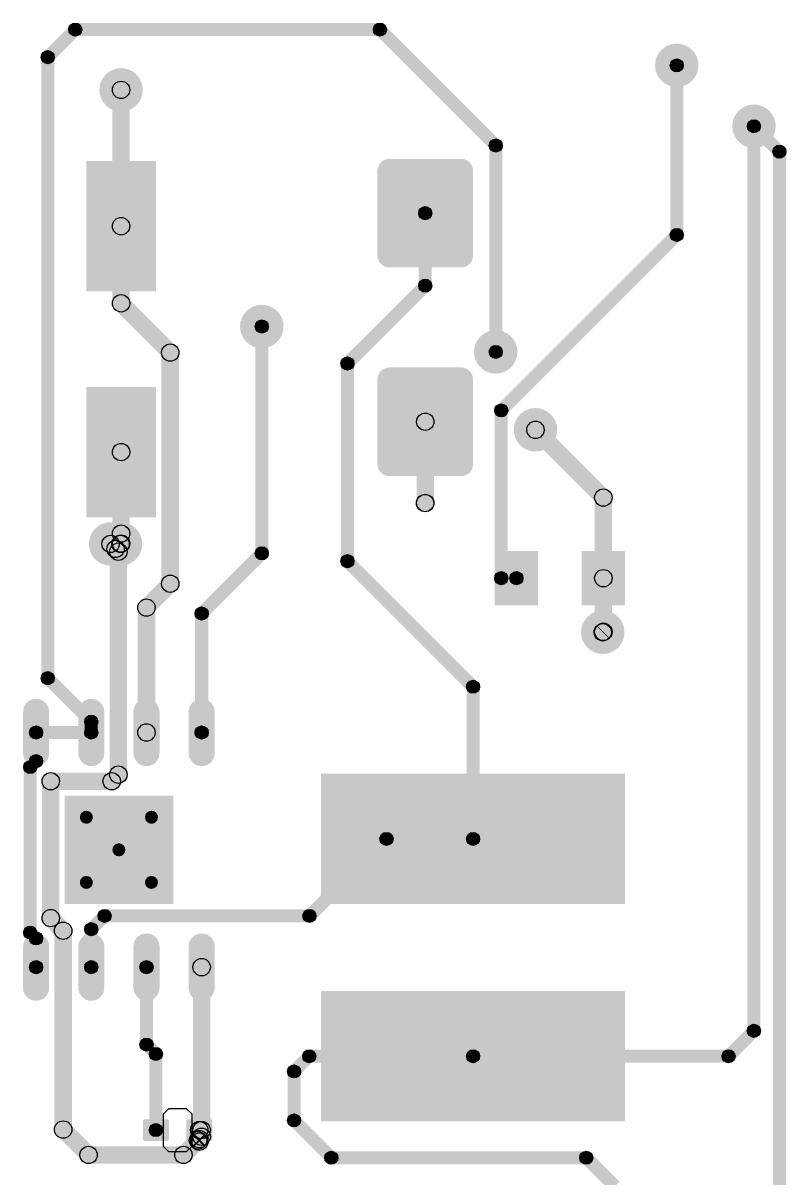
# Model space of a CAD drawing. Header units: millimetres. Extents: x 0 to 3.58, y 0 to 2.95.
# Drawn here: x 0.238 to 0.929, y 1.35 to 2.397 of the extents above; entities that cross this region are included whole.
import ezdxf

# ---------------------------------------------------------------- set-up
doc = ezdxf.new("R2010")
doc.units = ezdxf.units.MM
doc.header["$MEASUREMENT"] = 0
for name, color, linetype in [('PadHoleLayer', 156, 'Continuous'), ('TopLayer', 1, 'Continuous'), ('ViaHoleLayer', 16, 'Continuous')]:
    doc.layers.add(name, color=color, linetype=linetype)

# ---------------------------------------------------------------- blocks, each defined once
blk = doc.blocks.new('IND__SDR0805_7')
at = {"layer": 'TopLayer'}
for points in [[(-0.0394, 0.1378), (-0.0394, -0.1378), (-0.1575, -0.1378), (-0.1575, 0.1378)], [(0.1575, 0.1378), (0.1575, -0.1378), (0.0394, -0.1378), (0.0394, 0.1378)]]:
    blk.add_hatch(color=1, dxfattribs=at).paths.add_polyline_path(points)
blk = doc.blocks.new('8_SOIC_PAD_10')
at = {"layer": 'PadHoleLayer'}
h = blk.add_hatch(color=156, dxfattribs=at)
edge = h.paths.add_edge_path()
edge.add_arc((-0.0295, 0.0295), 0.00591, 0, 360)
h = blk.add_hatch(color=156, dxfattribs=at)
edge = h.paths.add_edge_path()
edge.add_arc((0.0295, 0.0295), 0.00591, 0, 360)
h = blk.add_hatch(color=156, dxfattribs=at)
edge = h.paths.add_edge_path()
edge.add_arc((0, 0), 0.00591, 0, 360)
h = blk.add_hatch(color=156, dxfattribs=at)
edge = h.paths.add_edge_path()
edge.add_arc((-0.0295, -0.0295), 0.00591, 0, 360)
h = blk.add_hatch(color=156, dxfattribs=at)
edge = h.paths.add_edge_path()
edge.add_arc((0.0295, -0.0295), 0.00591, 0, 360)
at = {"layer": 'TopLayer'}
h = blk.add_hatch(color=1, dxfattribs=at)
edge = h.paths.add_edge_path()
edge.add_arc((-0.125, 0.075), 0.0118, 90, 270)
edge.add_line((-0.125, 0.0632), (-0.0876, 0.0632))
edge.add_arc((-0.0876, 0.075), 0.0118, 270, 450)
edge.add_line((-0.0876, 0.0868), (-0.125, 0.0868))
h = blk.add_hatch(color=1, dxfattribs=at)
edge = h.paths.add_edge_path()
edge.add_arc((0.0876, 0.075), 0.0118, 90, 270)
edge.add_line((0.0876, 0.0632), (0.125, 0.0632))
edge.add_arc((0.125, 0.075), 0.0118, 270, 450)
edge.add_line((0.125, 0.0868), (0.0876, 0.0868))
blk.add_hatch(color=1, dxfattribs=at).paths.add_polyline_path([(-0.0492, -0.0492), (-0.0492, 0.0492), (0.0492, 0.0492), (0.0492, -0.0492)])
h = blk.add_hatch(color=1, dxfattribs=at)
edge = h.paths.add_edge_path()
edge.add_arc((-0.0295, 0.0295), 0.0138, 0, 360)
h = blk.add_hatch(color=1, dxfattribs=at)
edge = h.paths.add_edge_path()
edge.add_arc((0.0295, 0.0295), 0.0138, 0, 360)
h = blk.add_hatch(color=1, dxfattribs=at)
edge = h.paths.add_edge_path()
edge.add_arc((-0.125, 0.025), 0.0118, 90, 270)
edge.add_line((-0.125, 0.0132), (-0.0876, 0.0132))
edge.add_arc((-0.0876, 0.025), 0.0118, 270, 450)
edge.add_line((-0.0876, 0.0368), (-0.125, 0.0368))
h = blk.add_hatch(color=1, dxfattribs=at)
edge = h.paths.add_edge_path()
edge.add_arc((0.0876, 0.025), 0.0118, 90, 270)
edge.add_line((0.0876, 0.0132), (0.125, 0.0132))
edge.add_arc((0.125, 0.025), 0.0118, 270, 450)
edge.add_line((0.125, 0.0368), (0.0876, 0.0368))
h = blk.add_hatch(color=1, dxfattribs=at)
edge = h.paths.add_edge_path()
edge.add_arc((0, 0), 0.0138, 0, 360)
h = blk.add_hatch(color=1, dxfattribs=at)
edge = h.paths.add_edge_path()
edge.add_arc((-0.125, -0.025), 0.0118, 90, 270)
edge.add_line((-0.125, -0.0368), (-0.0876, -0.0368))
edge.add_arc((-0.0876, -0.025), 0.0118, 270, 450)
edge.add_line((-0.0876, -0.0132), (-0.125, -0.0132))
h = blk.add_hatch(color=1, dxfattribs=at)
edge = h.paths.add_edge_path()
edge.add_arc((-0.0295, -0.0295), 0.0138, 0, 360)
h = blk.add_hatch(color=1, dxfattribs=at)
edge = h.paths.add_edge_path()
edge.add_arc((0.0295, -0.0295), 0.0138, 0, 360)
h = blk.add_hatch(color=1, dxfattribs=at)
edge = h.paths.add_edge_path()
edge.add_arc((0.0876, -0.025), 0.0118, 90, 270)
edge.add_line((0.0876, -0.0368), (0.125, -0.0368))
edge.add_arc((0.125, -0.025), 0.0118, 270, 450)
edge.add_line((0.125, -0.0132), (0.0876, -0.0132))
h = blk.add_hatch(color=1, dxfattribs=at)
edge = h.paths.add_edge_path()
edge.add_arc((-0.125, -0.075), 0.0118, 90, 270)
edge.add_line((-0.125, -0.0868), (-0.0876, -0.0868))
edge.add_arc((-0.0876, -0.075), 0.0118, 270, 450)
edge.add_line((-0.0876, -0.0632), (-0.125, -0.0632))
h = blk.add_hatch(color=1, dxfattribs=at)
edge = h.paths.add_edge_path()
edge.add_arc((0.0876, -0.075), 0.0118, 90, 270)
edge.add_line((0.0876, -0.0868), (0.125, -0.0868))
edge.add_arc((0.125, -0.075), 0.0118, 270, 450)
edge.add_line((0.125, -0.0632), (0.0876, -0.0632))
blk = doc.blocks.new('DO_214AA_22')
at = {"layer": 'TopLayer'}
h = blk.add_hatch(color=1, dxfattribs=at)
edge = h.paths.add_edge_path()
edge.add_arc((-0.1329, 0.0325), 0.0108, 90, 180)
edge.add_line((-0.1437, 0.0325), (-0.1437, -0.0325))
edge.add_arc((-0.1329, -0.0325), 0.0108, 180, 270)
edge.add_line((-0.1329, -0.0433), (-0.0561, -0.0433))
edge.add_arc((-0.0561, -0.0325), 0.0108, 270, 360)
edge.add_line((-0.0453, -0.0325), (-0.0453, 0.0325))
edge.add_arc((-0.0561, 0.0325), 0.0108, 0, 90)
edge.add_line((-0.0561, 0.0433), (-0.1329, 0.0433))
h = blk.add_hatch(color=1, dxfattribs=at)
edge = h.paths.add_edge_path()
edge.add_arc((0.0561, 0.0325), 0.0108, 90, 180)
edge.add_line((0.0453, 0.0325), (0.0453, -0.0325))
edge.add_arc((0.0561, -0.0325), 0.0108, 180, 270)
edge.add_line((0.0561, -0.0433), (0.1329, -0.0433))
edge.add_arc((0.1329, -0.0325), 0.0108, 270, 360)
edge.add_line((0.1437, -0.0325), (0.1437, 0.0325))
edge.add_arc((0.1329, 0.0325), 0.0108, 0, 90)
edge.add_line((0.1329, 0.0433), (0.0561, 0.0433))
blk = doc.blocks.new('LED__0805G_23')
at = {"layer": 'TopLayer'}
for points in [[(-0.0591, -0.0246), (-0.0591, 0.0246), (-0.0197, 0.0246), (-0.0197, -0.0246)], [(0.0197, -0.0246), (0.0197, 0.0246), (0.0591, 0.0246), (0.0591, -0.0246)]]:
    blk.add_hatch(color=1, dxfattribs=at).paths.add_polyline_path(points)
blk = doc.blocks.new('CAPC1005X55N_71')
at = {"layer": 'TopLayer'}
h = blk.add_hatch(color=1, dxfattribs=at)
edge = h.paths.add_edge_path()
edge.add_arc((-0.0295, -0.0079), 0.00197, 180, 270)
edge.add_line((-0.0295, -0.0098), (-0.0098, -0.0098))
edge.add_arc((-0.0098, -0.0079), 0.00197, 270, 360)
edge.add_line((-0.0079, -0.0079), (-0.0079, 0.0079))
edge.add_arc((-0.0098, 0.0079), 0.00197, 0, 90)
edge.add_line((-0.0098, 0.0098), (-0.0295, 0.0098))
edge.add_arc((-0.0295, 0.0079), 0.00197, 90, 180)
edge.add_line((-0.0315, 0.0079), (-0.0315, -0.0079))
h = blk.add_hatch(color=1, dxfattribs=at)
edge = h.paths.add_edge_path()
edge.add_arc((0.0098, -0.0079), 0.00197, 180, 270)
edge.add_line((0.0098, -0.0098), (0.0295, -0.0098))
edge.add_arc((0.0295, -0.0079), 0.00197, 270, 360)
edge.add_line((0.0315, -0.0079), (0.0315, 0.0079))
edge.add_arc((0.0295, 0.0079), 0.00197, 0, 90)
edge.add_line((0.0295, 0.0098), (0.0098, 0.0098))
edge.add_arc((0.0098, 0.0079), 0.00197, 90, 180)
edge.add_line((0.0079, 0.0079), (0.0079, -0.0079))
for p, q in [((-0.0128, 0.0148), (-0.0079, 0.0197)), ((-0.0128, -0.0148), (-0.0128, 0.0148)), ((-0.0079, 0.0197), (0.0079, 0.0197)), ((0.0079, 0.0197), (0.0128, 0.0148)), ((0.0128, 0.0148), (0.0128, -0.0148)), ((-0.0079, -0.0197), (-0.0128, -0.0148)), ((0.0079, -0.0197), (-0.0079, -0.0197)), ((0.0128, -0.0148), (0.0079, -0.0197))]:
    blk.add_line(p, q, dxfattribs=at)
blk = doc.blocks.new('CAP__SMD_D6_3A6_6H7_7_75')
at = {"layer": 'TopLayer'}
for points in [[(-0.0433, 0.0315), (-0.0433, -0.0315), (-0.1614, -0.0315), (-0.1614, 0.0315)], [(0.1614, 0.0315), (0.1614, -0.0315), (0.0433, -0.0315), (0.0433, 0.0315)]]:
    blk.add_hatch(color=1, dxfattribs=at).paths.add_polyline_path(points)

msp = doc.modelspace()

# ---------------------------------------------------------------- hatches: boundary and pattern name
at = {"layer": 'TopLayer'}
h = msp.add_hatch(color=1, dxfattribs=at)
edge = h.paths.add_edge_path()
edge.add_arc((0.2853, 2.3907), 0.00591, 0, 360)
h = msp.add_hatch(color=1, dxfattribs=at)
edge = h.paths.add_edge_path()
edge.add_arc((0.2853, 2.3907), 0.00591, 0, 360)
for points in [[(0.2853, 2.3848), (0.2853, 2.3966), (0.5613, 2.3966), (0.5613, 2.3848)], [(0.2645, 2.3615), (0.2561, 2.3698), (0.2811, 2.3948), (0.2895, 2.3865)], [(0.5571, 2.3865), (0.5655, 2.3948), (0.6705, 2.2898), (0.6621, 2.2815)], [(0.2662, 1.8031), (0.2544, 1.8031), (0.2544, 2.3657), (0.2662, 2.3657)], [(0.8362, 2.2047), (0.8244, 2.2047), (0.8244, 2.3583), (0.8362, 2.3583)], [(0.3346, 2.2126), (0.3189, 2.2126), (0.3189, 2.3361), (0.3346, 2.3361)], [(0.9062, 1.4836), (0.8944, 1.4836), (0.8944, 2.3031), (0.9062, 2.3031)], [(0.8961, 2.299), (0.9045, 2.3073), (0.9275, 2.2843), (0.9191, 2.276)], [(0.6722, 2.0987), (0.6604, 2.0987), (0.6604, 2.2857), (0.6722, 2.2857)], [(0.9292, 1.0467), (0.9174, 1.0467), (0.9174, 2.2801), (0.9292, 2.2801)], [(0.6083, 2.1587), (0.5965, 2.1587), (0.5965, 2.2244), (0.6083, 2.2244)], [(0.3346, 2.1427), (0.3189, 2.1427), (0.3189, 2.2126), (0.3346, 2.2126)], [(0.6755, 2.0415), (0.6671, 2.0498), (0.8261, 2.2088), (0.8345, 2.2005)], [(0.5361, 2.084), (0.5277, 2.0924), (0.5982, 2.1628), (0.6065, 2.1545)], [(0.3212, 2.1371), (0.3323, 2.1482), (0.3769, 2.1037), (0.3658, 2.0925)], [(0.4602, 1.9162), (0.4484, 1.9162), (0.4484, 2.1217), (0.4602, 2.1217)], [(0.3792, 1.8887), (0.3634, 1.8887), (0.3634, 2.0981), (0.3792, 2.0981)], [(0.5378, 1.9091), (0.526, 1.9091), (0.526, 2.0882), (0.5378, 2.0882)], [(0.6772, 1.8937), (0.6654, 1.8937), (0.6654, 2.0457), (0.6772, 2.0457)], [(0.6102, 1.9618), (0.5945, 1.9618), (0.5945, 2.0354), (0.6102, 2.0354)], [(0.6968, 2.0226), (0.7079, 2.0337), (0.7693, 1.9722), (0.7582, 1.9611)], [(0.3346, 1.9341), (0.3189, 1.9341), (0.3189, 2.0079), (0.3346, 2.0079)], [(0.6078, 1.9562), (0.5967, 1.9673), (0.5968, 1.9674), (0.6079, 1.9562)], [(0.7717, 1.8937), (0.7559, 1.8937), (0.7559, 1.9667), (0.7717, 1.9667)], [(0.3229, 1.9191), (0.3118, 1.9302), (0.3212, 1.9397), (0.3323, 1.9285)], [(0.3118, 1.9191), (0.3229, 1.9302), (0.3274, 1.9257), (0.3163, 1.9146)], [(0.3163, 1.9146), (0.3274, 1.9257), (0.3299, 1.9232), (0.3188, 1.9121)], [(0.3346, 1.9251), (0.3189, 1.9251), (0.3189, 1.9341), (0.3346, 1.9341)], [(0.3319, 1.9191), (0.3208, 1.9302), (0.3212, 1.9307), (0.3323, 1.9195)], [(0.3322, 1.7157), (0.3164, 1.7157), (0.3164, 1.9177), (0.3322, 1.9177)], [(0.404, 1.8575), (0.3956, 1.8658), (0.4501, 1.9204), (0.4585, 1.912)], [(0.5277, 1.9049), (0.5361, 1.9133), (0.6498, 1.7995), (0.6415, 1.7911)], [(0.3554, 1.8616), (0.3442, 1.8727), (0.3658, 1.8942), (0.3769, 1.8831)], [(0.6713, 1.8878), (0.6713, 1.8996), (0.685, 1.8996), (0.685, 1.8878)], [(0.7717, 1.8451), (0.7559, 1.8451), (0.7559, 1.8937), (0.7717, 1.8937)], [(0.3577, 1.7539), (0.3419, 1.7539), (0.3419, 1.8671), (0.3577, 1.8671)], [(0.4057, 1.7539), (0.3939, 1.7539), (0.3939, 1.8617), (0.4057, 1.8617)], [(0.7689, 1.8391), (0.7578, 1.8502), (0.7582, 1.8507), (0.7693, 1.8396)], [(0.2561, 1.799), (0.2645, 1.8073), (0.304, 1.7678), (0.2956, 1.7595)], [(0.6516, 1.6575), (0.6398, 1.6575), (0.6398, 1.7953), (0.6516, 1.7953)], [(0.2498, 1.748), (0.2498, 1.7598), (0.2998, 1.7598), (0.2998, 1.748)], [(0.3057, 1.7539), (0.2939, 1.7539), (0.2939, 1.7637), (0.3057, 1.7637)], [(0.2557, 1.728), (0.2439, 1.728), (0.2439, 1.7539), (0.2557, 1.7539)], [(0.2487, 1.7185), (0.2403, 1.7268), (0.2456, 1.7321), (0.254, 1.7238)], [(0.2504, 1.5726), (0.2386, 1.5726), (0.2386, 1.7226), (0.2504, 1.7226)], [(0.263, 1.7018), (0.263, 1.7175), (0.3183, 1.7175), (0.3183, 1.7018)], [(0.3239, 1.7041), (0.3128, 1.7152), (0.3188, 1.7212), (0.3299, 1.7101)], [(0.2709, 1.5857), (0.2551, 1.5857), (0.2551, 1.7097), (0.2709, 1.7097)], [(0.5017, 1.5835), (0.4933, 1.5918), (0.5631, 1.6617), (0.5715, 1.6533)], [(0.5673, 1.6516), (0.5673, 1.6634), (0.6457, 1.6634), (0.6457, 1.6516)], [(0.2574, 1.5801), (0.2686, 1.5912), (0.2799, 1.5799), (0.2688, 1.5688)], [(0.304, 1.5715), (0.2956, 1.5798), (0.3076, 1.5918), (0.316, 1.5835)], [(0.3118, 1.5818), (0.3118, 1.5936), (0.4975, 1.5936), (0.4975, 1.5818)], [(0.2403, 1.5685), (0.2487, 1.5768), (0.254, 1.5715), (0.2456, 1.5631)], [(0.2822, 1.3942), (0.2664, 1.3942), (0.2664, 1.5743), (0.2822, 1.5743)], [(0.3057, 1.5413), (0.2939, 1.5413), (0.2939, 1.5757), (0.3057, 1.5757)], [(0.2557, 1.5413), (0.2439, 1.5413), (0.2439, 1.5673), (0.2557, 1.5673)], [(0.3557, 1.4711), (0.3439, 1.4711), (0.3439, 1.5413), (0.3557, 1.5413)], [(0.4077, 1.3937), (0.3919, 1.3937), (0.3919, 1.5413), (0.4077, 1.5413)], [(0.8815, 1.4565), (0.8731, 1.4648), (0.8961, 1.4878), (0.9045, 1.4795)], [(0.3456, 1.467), (0.354, 1.4753), (0.3624, 1.4668), (0.3541, 1.4585)], [(0.4876, 1.4426), (0.4793, 1.4509), (0.4931, 1.4648), (0.5015, 1.4565)], [(0.4973, 1.4547), (0.4973, 1.4665), (0.6457, 1.4665), (0.6457, 1.4547)], [(0.6457, 1.4547), (0.6457, 1.4665), (0.8773, 1.4665), (0.8773, 1.4547)], [(0.3642, 1.3937), (0.3524, 1.3937), (0.3524, 1.4627), (0.3642, 1.4627)], [(0.4894, 1.4025), (0.4776, 1.4025), (0.4776, 1.4468), (0.4894, 1.4468)], [(0.4793, 1.3984), (0.4876, 1.4067), (0.5215, 1.3728), (0.5131, 1.3645)], [(0.2688, 1.3886), (0.2799, 1.3998), (0.3029, 1.3768), (0.2918, 1.3656)], [(0.4055, 1.3855), (0.3898, 1.3855), (0.3898, 1.3937), (0.4055, 1.3937)], [(0.4077, 1.3877), (0.3919, 1.3877), (0.3919, 1.3937), (0.4077, 1.3937)], [(0.4032, 1.3799), (0.3921, 1.3911), (0.3942, 1.3932), (0.4054, 1.3821)], [(0.3976, 1.3858), (0.3976, 1.4016), (0.3998, 1.4016), (0.3998, 1.3858)], [(0.3889, 1.3656), (0.3778, 1.3768), (0.3909, 1.3899), (0.4021, 1.3788)], [(0.4055, 1.3832), (0.3898, 1.3832), (0.3898, 1.3855), (0.4055, 1.3855)], [(0.4021, 1.3788), (0.3909, 1.3899), (0.3921, 1.3911), (0.4032, 1.3799)], [(0.3909, 1.3788), (0.4021, 1.3899), (0.4032, 1.3888), (0.3921, 1.3777)], [(0.2973, 1.3633), (0.2973, 1.3791), (0.3833, 1.3791), (0.3833, 1.3633)], [(0.5173, 1.3628), (0.5173, 1.3746), (0.7483, 1.3746), (0.7483, 1.3628)], [(0.7441, 1.3645), (0.7525, 1.3728), (0.7784, 1.347), (0.77, 1.3386)]]:
    msp.add_hatch(color=1, dxfattribs=at).paths.add_polyline_path(points)
h = msp.add_hatch(color=1, dxfattribs=at)
edge = h.paths.add_edge_path()
edge.add_arc((0.5613, 2.3907), 0.00591, 0, 360)
h = msp.add_hatch(color=1, dxfattribs=at)
edge = h.paths.add_edge_path()
edge.add_arc((0.5613, 2.3907), 0.00591, 0, 360)
h = msp.add_hatch(color=1, dxfattribs=at)
edge = h.paths.add_edge_path()
edge.add_arc((0.8303, 2.3583), 0.0197, 0, 360)
h = msp.add_hatch(color=1, dxfattribs=at)
edge = h.paths.add_edge_path()
edge.add_arc((0.2603, 2.3657), 0.00591, 0, 360)
h = msp.add_hatch(color=1, dxfattribs=at)
edge = h.paths.add_edge_path()
edge.add_arc((0.2603, 2.3657), 0.00591, 0, 360)
h = msp.add_hatch(color=1, dxfattribs=at)
edge = h.paths.add_edge_path()
edge.add_arc((0.3268, 2.3361), 0.0197, 0, 360)
h = msp.add_hatch(color=1, dxfattribs=at)
edge = h.paths.add_edge_path()
edge.add_arc((0.8303, 2.3583), 0.00591, 0, 360)
h = msp.add_hatch(color=1, dxfattribs=at)
edge = h.paths.add_edge_path()
edge.add_arc((0.3268, 2.3361), 0.00787, 0, 360)
h = msp.add_hatch(color=1, dxfattribs=at)
edge = h.paths.add_edge_path()
edge.add_arc((0.9003, 2.3031), 0.0197, 0, 360)
h = msp.add_hatch(color=1, dxfattribs=at)
edge = h.paths.add_edge_path()
edge.add_arc((0.9003, 2.3031), 0.00591, 0, 360)
h = msp.add_hatch(color=1, dxfattribs=at)
edge = h.paths.add_edge_path()
edge.add_arc((0.9003, 2.3031), 0.00591, 0, 360)
h = msp.add_hatch(color=1, dxfattribs=at)
edge = h.paths.add_edge_path()
edge.add_arc((0.6663, 2.2857), 0.00591, 0, 360)
h = msp.add_hatch(color=1, dxfattribs=at)
edge = h.paths.add_edge_path()
edge.add_arc((0.6663, 2.2857), 0.00591, 0, 360)
h = msp.add_hatch(color=1, dxfattribs=at)
edge = h.paths.add_edge_path()
edge.add_arc((0.9233, 2.2801), 0.00591, 0, 360)
h = msp.add_hatch(color=1, dxfattribs=at)
edge = h.paths.add_edge_path()
edge.add_arc((0.9233, 2.2801), 0.00591, 0, 360)
h = msp.add_hatch(color=1, dxfattribs=at)
edge = h.paths.add_edge_path()
edge.add_arc((0.6024, 2.2244), 0.00591, 0, 360)
h = msp.add_hatch(color=1, dxfattribs=at)
edge = h.paths.add_edge_path()
edge.add_arc((0.3268, 2.2126), 0.00787, 0, 360)
h = msp.add_hatch(color=1, dxfattribs=at)
edge = h.paths.add_edge_path()
edge.add_arc((0.3268, 2.2126), 0.00787, 0, 360)
h = msp.add_hatch(color=1, dxfattribs=at)
edge = h.paths.add_edge_path()
edge.add_arc((0.8303, 2.2047), 0.00591, 0, 360)
h = msp.add_hatch(color=1, dxfattribs=at)
edge = h.paths.add_edge_path()
edge.add_arc((0.8303, 2.2047), 0.00591, 0, 360)
h = msp.add_hatch(color=1, dxfattribs=at)
edge = h.paths.add_edge_path()
edge.add_arc((0.6024, 2.1587), 0.00591, 0, 360)
h = msp.add_hatch(color=1, dxfattribs=at)
edge = h.paths.add_edge_path()
edge.add_arc((0.6024, 2.1587), 0.00591, 0, 360)
h = msp.add_hatch(color=1, dxfattribs=at)
edge = h.paths.add_edge_path()
edge.add_arc((0.3268, 2.1427), 0.00787, 0, 360)
h = msp.add_hatch(color=1, dxfattribs=at)
edge = h.paths.add_edge_path()
edge.add_arc((0.3268, 2.1427), 0.00787, 0, 360)
h = msp.add_hatch(color=1, dxfattribs=at)
edge = h.paths.add_edge_path()
edge.add_arc((0.4543, 2.1217), 0.0197, 0, 360)
h = msp.add_hatch(color=1, dxfattribs=at)
edge = h.paths.add_edge_path()
edge.add_arc((0.4543, 2.1217), 0.00591, 0, 360)
h = msp.add_hatch(color=1, dxfattribs=at)
edge = h.paths.add_edge_path()
edge.add_arc((0.6663, 2.0987), 0.0197, 0, 360)
h = msp.add_hatch(color=1, dxfattribs=at)
edge = h.paths.add_edge_path()
edge.add_arc((0.3713, 2.0981), 0.00787, 0, 360)
h = msp.add_hatch(color=1, dxfattribs=at)
edge = h.paths.add_edge_path()
edge.add_arc((0.3713, 2.0981), 0.00787, 0, 360)
h = msp.add_hatch(color=1, dxfattribs=at)
edge = h.paths.add_edge_path()
edge.add_arc((0.6663, 2.0987), 0.00591, 0, 360)
h = msp.add_hatch(color=1, dxfattribs=at)
edge = h.paths.add_edge_path()
edge.add_arc((0.5319, 2.0882), 0.00591, 0, 360)
h = msp.add_hatch(color=1, dxfattribs=at)
edge = h.paths.add_edge_path()
edge.add_arc((0.5319, 2.0882), 0.00591, 0, 360)
h = msp.add_hatch(color=1, dxfattribs=at)
edge = h.paths.add_edge_path()
edge.add_arc((0.6713, 2.0457), 0.00591, 0, 360)
h = msp.add_hatch(color=1, dxfattribs=at)
edge = h.paths.add_edge_path()
edge.add_arc((0.6713, 2.0457), 0.00591, 0, 360)
h = msp.add_hatch(color=1, dxfattribs=at)
edge = h.paths.add_edge_path()
edge.add_arc((0.6024, 2.0354), 0.00787, 0, 360)
h = msp.add_hatch(color=1, dxfattribs=at)
edge = h.paths.add_edge_path()
edge.add_arc((0.7023, 2.0281), 0.0197, 0, 360)
h = msp.add_hatch(color=1, dxfattribs=at)
edge = h.paths.add_edge_path()
edge.add_arc((0.7023, 2.0281), 0.00787, 0, 360)
h = msp.add_hatch(color=1, dxfattribs=at)
edge = h.paths.add_edge_path()
edge.add_arc((0.3268, 2.0079), 0.00787, 0, 360)
h = msp.add_hatch(color=1, dxfattribs=at)
edge = h.paths.add_edge_path()
edge.add_arc((0.6023, 1.9617), 0.00787, 0, 360)
h = msp.add_hatch(color=1, dxfattribs=at)
edge = h.paths.add_edge_path()
edge.add_arc((0.6024, 1.9618), 0.00787, 0, 360)
h = msp.add_hatch(color=1, dxfattribs=at)
edge = h.paths.add_edge_path()
edge.add_arc((0.6024, 1.9618), 0.00787, 0, 360)
h = msp.add_hatch(color=1, dxfattribs=at)
edge = h.paths.add_edge_path()
edge.add_arc((0.7638, 1.9667), 0.00787, 0, 360)
h = msp.add_hatch(color=1, dxfattribs=at)
edge = h.paths.add_edge_path()
edge.add_arc((0.7638, 1.9667), 0.00787, 0, 360)
h = msp.add_hatch(color=1, dxfattribs=at)
edge = h.paths.add_edge_path()
edge.add_arc((0.3173, 1.9247), 0.0197, 0, 360)
h = msp.add_hatch(color=1, dxfattribs=at)
edge = h.paths.add_edge_path()
edge.add_arc((0.3263, 1.9247), 0.0197, 0, 360)
h = msp.add_hatch(color=1, dxfattribs=at)
edge = h.paths.add_edge_path()
edge.add_arc((0.3268, 1.9341), 0.00787, 0, 360)
h = msp.add_hatch(color=1, dxfattribs=at)
edge = h.paths.add_edge_path()
edge.add_arc((0.3268, 1.9341), 0.00787, 0, 360)
h = msp.add_hatch(color=1, dxfattribs=at)
edge = h.paths.add_edge_path()
edge.add_arc((0.3268, 1.9341), 0.00787, 0, 360)
h = msp.add_hatch(color=1, dxfattribs=at)
edge = h.paths.add_edge_path()
edge.add_arc((0.3173, 1.9247), 0.00787, 0, 360)
h = msp.add_hatch(color=1, dxfattribs=at)
edge = h.paths.add_edge_path()
edge.add_arc((0.3173, 1.9247), 0.00787, 0, 360)
h = msp.add_hatch(color=1, dxfattribs=at)
edge = h.paths.add_edge_path()
edge.add_arc((0.3218, 1.9202), 0.00787, 0, 360)
h = msp.add_hatch(color=1, dxfattribs=at)
edge = h.paths.add_edge_path()
edge.add_arc((0.3218, 1.9202), 0.00787, 0, 360)
h = msp.add_hatch(color=1, dxfattribs=at)
edge = h.paths.add_edge_path()
edge.add_arc((0.3243, 1.9177), 0.00787, 0, 360)
h = msp.add_hatch(color=1, dxfattribs=at)
edge = h.paths.add_edge_path()
edge.add_arc((0.3243, 1.9177), 0.00787, 0, 360)
h = msp.add_hatch(color=1, dxfattribs=at)
edge = h.paths.add_edge_path()
edge.add_arc((0.3263, 1.9247), 0.00787, 0, 360)
h = msp.add_hatch(color=1, dxfattribs=at)
edge = h.paths.add_edge_path()
edge.add_arc((0.3268, 1.9251), 0.00787, 0, 360)
h = msp.add_hatch(color=1, dxfattribs=at)
edge = h.paths.add_edge_path()
edge.add_arc((0.3268, 1.9251), 0.00787, 0, 360)
h = msp.add_hatch(color=1, dxfattribs=at)
edge = h.paths.add_edge_path()
edge.add_arc((0.4543, 1.9162), 0.00591, 0, 360)
h = msp.add_hatch(color=1, dxfattribs=at)
edge = h.paths.add_edge_path()
edge.add_arc((0.4543, 1.9162), 0.00591, 0, 360)
h = msp.add_hatch(color=1, dxfattribs=at)
edge = h.paths.add_edge_path()
edge.add_arc((0.5319, 1.9091), 0.00591, 0, 360)
h = msp.add_hatch(color=1, dxfattribs=at)
edge = h.paths.add_edge_path()
edge.add_arc((0.5319, 1.9091), 0.00591, 0, 360)
h = msp.add_hatch(color=1, dxfattribs=at)
edge = h.paths.add_edge_path()
edge.add_arc((0.3713, 1.8887), 0.00787, 0, 360)
h = msp.add_hatch(color=1, dxfattribs=at)
edge = h.paths.add_edge_path()
edge.add_arc((0.3713, 1.8887), 0.00787, 0, 360)
h = msp.add_hatch(color=1, dxfattribs=at)
edge = h.paths.add_edge_path()
edge.add_arc((0.6713, 1.8937), 0.00591, 0, 360)
h = msp.add_hatch(color=1, dxfattribs=at)
edge = h.paths.add_edge_path()
edge.add_arc((0.6713, 1.8937), 0.00591, 0, 360)
h = msp.add_hatch(color=1, dxfattribs=at)
edge = h.paths.add_edge_path()
edge.add_arc((0.685, 1.8937), 0.00591, 0, 360)
h = msp.add_hatch(color=1, dxfattribs=at)
edge = h.paths.add_edge_path()
edge.add_arc((0.7638, 1.8937), 0.00787, 0, 360)
h = msp.add_hatch(color=1, dxfattribs=at)
edge = h.paths.add_edge_path()
edge.add_arc((0.7638, 1.8937), 0.00787, 0, 360)
h = msp.add_hatch(color=1, dxfattribs=at)
edge = h.paths.add_edge_path()
edge.add_arc((0.3498, 1.8671), 0.00787, 0, 360)
h = msp.add_hatch(color=1, dxfattribs=at)
edge = h.paths.add_edge_path()
edge.add_arc((0.3498, 1.8671), 0.00787, 0, 360)
h = msp.add_hatch(color=1, dxfattribs=at)
edge = h.paths.add_edge_path()
edge.add_arc((0.3998, 1.8617), 0.00591, 0, 360)
h = msp.add_hatch(color=1, dxfattribs=at)
edge = h.paths.add_edge_path()
edge.add_arc((0.3998, 1.8617), 0.00591, 0, 360)
h = msp.add_hatch(color=1, dxfattribs=at)
edge = h.paths.add_edge_path()
edge.add_arc((0.7633, 1.8447), 0.0197, 0, 360)
h = msp.add_hatch(color=1, dxfattribs=at)
edge = h.paths.add_edge_path()
edge.add_arc((0.7633, 1.8447), 0.00787, 0, 360)
h = msp.add_hatch(color=1, dxfattribs=at)
edge = h.paths.add_edge_path()
edge.add_arc((0.7638, 1.8451), 0.00787, 0, 360)
h = msp.add_hatch(color=1, dxfattribs=at)
edge = h.paths.add_edge_path()
edge.add_arc((0.7638, 1.8451), 0.00787, 0, 360)
h = msp.add_hatch(color=1, dxfattribs=at)
edge = h.paths.add_edge_path()
edge.add_arc((0.2603, 1.8031), 0.00591, 0, 360)
h = msp.add_hatch(color=1, dxfattribs=at)
edge = h.paths.add_edge_path()
edge.add_arc((0.2603, 1.8031), 0.00591, 0, 360)
h = msp.add_hatch(color=1, dxfattribs=at)
edge = h.paths.add_edge_path()
edge.add_arc((0.6457, 1.7953), 0.00591, 0, 360)
h = msp.add_hatch(color=1, dxfattribs=at)
edge = h.paths.add_edge_path()
edge.add_arc((0.6457, 1.7953), 0.00591, 0, 360)
h = msp.add_hatch(color=1, dxfattribs=at)
edge = h.paths.add_edge_path()
edge.add_arc((0.2998, 1.7637), 0.00591, 0, 360)
h = msp.add_hatch(color=1, dxfattribs=at)
edge = h.paths.add_edge_path()
edge.add_arc((0.2998, 1.7637), 0.00591, 0, 360)
h = msp.add_hatch(color=1, dxfattribs=at)
edge = h.paths.add_edge_path()
edge.add_arc((0.2498, 1.7539), 0.00591, 0, 360)
h = msp.add_hatch(color=1, dxfattribs=at)
edge = h.paths.add_edge_path()
edge.add_arc((0.2498, 1.7539), 0.00591, 0, 360)
h = msp.add_hatch(color=1, dxfattribs=at)
edge = h.paths.add_edge_path()
edge.add_arc((0.2998, 1.7539), 0.00591, 0, 360)
h = msp.add_hatch(color=1, dxfattribs=at)
edge = h.paths.add_edge_path()
edge.add_arc((0.2998, 1.7539), 0.00591, 0, 360)
h = msp.add_hatch(color=1, dxfattribs=at)
edge = h.paths.add_edge_path()
edge.add_arc((0.3498, 1.7539), 0.00787, 0, 360)
h = msp.add_hatch(color=1, dxfattribs=at)
edge = h.paths.add_edge_path()
edge.add_arc((0.3998, 1.7539), 0.00591, 0, 360)
h = msp.add_hatch(color=1, dxfattribs=at)
edge = h.paths.add_edge_path()
edge.add_arc((0.2445, 1.7226), 0.00591, 0, 360)
h = msp.add_hatch(color=1, dxfattribs=at)
edge = h.paths.add_edge_path()
edge.add_arc((0.2445, 1.7226), 0.00591, 0, 360)
h = msp.add_hatch(color=1, dxfattribs=at)
edge = h.paths.add_edge_path()
edge.add_arc((0.2498, 1.728), 0.00591, 0, 360)
h = msp.add_hatch(color=1, dxfattribs=at)
edge = h.paths.add_edge_path()
edge.add_arc((0.2498, 1.728), 0.00591, 0, 360)
h = msp.add_hatch(color=1, dxfattribs=at)
edge = h.paths.add_edge_path()
edge.add_arc((0.263, 1.7097), 0.00787, 0, 360)
h = msp.add_hatch(color=1, dxfattribs=at)
edge = h.paths.add_edge_path()
edge.add_arc((0.263, 1.7097), 0.00787, 0, 360)
h = msp.add_hatch(color=1, dxfattribs=at)
edge = h.paths.add_edge_path()
edge.add_arc((0.3183, 1.7097), 0.00787, 0, 360)
h = msp.add_hatch(color=1, dxfattribs=at)
edge = h.paths.add_edge_path()
edge.add_arc((0.3183, 1.7097), 0.00787, 0, 360)
h = msp.add_hatch(color=1, dxfattribs=at)
edge = h.paths.add_edge_path()
edge.add_arc((0.3243, 1.7157), 0.00787, 0, 360)
h = msp.add_hatch(color=1, dxfattribs=at)
edge = h.paths.add_edge_path()
edge.add_arc((0.3243, 1.7157), 0.00787, 0, 360)
h = msp.add_hatch(color=1, dxfattribs=at)
edge = h.paths.add_edge_path()
edge.add_arc((0.5673, 1.6575), 0.00591, 0, 360)
h = msp.add_hatch(color=1, dxfattribs=at)
edge = h.paths.add_edge_path()
edge.add_arc((0.5673, 1.6575), 0.00591, 0, 360)
h = msp.add_hatch(color=1, dxfattribs=at)
edge = h.paths.add_edge_path()
edge.add_arc((0.6457, 1.6575), 0.00591, 0, 360)
h = msp.add_hatch(color=1, dxfattribs=at)
edge = h.paths.add_edge_path()
edge.add_arc((0.6457, 1.6575), 0.00591, 0, 360)
h = msp.add_hatch(color=1, dxfattribs=at)
edge = h.paths.add_edge_path()
edge.add_arc((0.263, 1.5857), 0.00787, 0, 360)
h = msp.add_hatch(color=1, dxfattribs=at)
edge = h.paths.add_edge_path()
edge.add_arc((0.263, 1.5857), 0.00787, 0, 360)
h = msp.add_hatch(color=1, dxfattribs=at)
edge = h.paths.add_edge_path()
edge.add_arc((0.3118, 1.5877), 0.00591, 0, 360)
h = msp.add_hatch(color=1, dxfattribs=at)
edge = h.paths.add_edge_path()
edge.add_arc((0.3118, 1.5877), 0.00591, 0, 360)
h = msp.add_hatch(color=1, dxfattribs=at)
edge = h.paths.add_edge_path()
edge.add_arc((0.4975, 1.5877), 0.00591, 0, 360)
h = msp.add_hatch(color=1, dxfattribs=at)
edge = h.paths.add_edge_path()
edge.add_arc((0.4975, 1.5877), 0.00591, 0, 360)
h = msp.add_hatch(color=1, dxfattribs=at)
edge = h.paths.add_edge_path()
edge.add_arc((0.2743, 1.5743), 0.00787, 0, 360)
h = msp.add_hatch(color=1, dxfattribs=at)
edge = h.paths.add_edge_path()
edge.add_arc((0.2743, 1.5743), 0.00787, 0, 360)
h = msp.add_hatch(color=1, dxfattribs=at)
edge = h.paths.add_edge_path()
edge.add_arc((0.2998, 1.5757), 0.00591, 0, 360)
h = msp.add_hatch(color=1, dxfattribs=at)
edge = h.paths.add_edge_path()
edge.add_arc((0.2998, 1.5757), 0.00591, 0, 360)
h = msp.add_hatch(color=1, dxfattribs=at)
edge = h.paths.add_edge_path()
edge.add_arc((0.2445, 1.5726), 0.00591, 0, 360)
h = msp.add_hatch(color=1, dxfattribs=at)
edge = h.paths.add_edge_path()
edge.add_arc((0.2445, 1.5726), 0.00591, 0, 360)
h = msp.add_hatch(color=1, dxfattribs=at)
edge = h.paths.add_edge_path()
edge.add_arc((0.2498, 1.5673), 0.00591, 0, 360)
h = msp.add_hatch(color=1, dxfattribs=at)
edge = h.paths.add_edge_path()
edge.add_arc((0.2498, 1.5673), 0.00591, 0, 360)
h = msp.add_hatch(color=1, dxfattribs=at)
edge = h.paths.add_edge_path()
edge.add_arc((0.3998, 1.5413), 0.00787, 0, 360)
h = msp.add_hatch(color=1, dxfattribs=at)
edge = h.paths.add_edge_path()
edge.add_arc((0.2498, 1.5413), 0.00591, 0, 360)
h = msp.add_hatch(color=1, dxfattribs=at)
edge = h.paths.add_edge_path()
edge.add_arc((0.2998, 1.5413), 0.00591, 0, 360)
h = msp.add_hatch(color=1, dxfattribs=at)
edge = h.paths.add_edge_path()
edge.add_arc((0.3498, 1.5413), 0.00591, 0, 360)
h = msp.add_hatch(color=1, dxfattribs=at)
edge = h.paths.add_edge_path()
edge.add_arc((0.9003, 1.4836), 0.00591, 0, 360)
h = msp.add_hatch(color=1, dxfattribs=at)
edge = h.paths.add_edge_path()
edge.add_arc((0.9003, 1.4836), 0.00591, 0, 360)
h = msp.add_hatch(color=1, dxfattribs=at)
edge = h.paths.add_edge_path()
edge.add_arc((0.3498, 1.4711), 0.00591, 0, 360)
h = msp.add_hatch(color=1, dxfattribs=at)
edge = h.paths.add_edge_path()
edge.add_arc((0.3498, 1.4711), 0.00591, 0, 360)
h = msp.add_hatch(color=1, dxfattribs=at)
edge = h.paths.add_edge_path()
edge.add_arc((0.3583, 1.4627), 0.00591, 0, 360)
h = msp.add_hatch(color=1, dxfattribs=at)
edge = h.paths.add_edge_path()
edge.add_arc((0.3583, 1.4627), 0.00591, 0, 360)
h = msp.add_hatch(color=1, dxfattribs=at)
edge = h.paths.add_edge_path()
edge.add_arc((0.4973, 1.4606), 0.00591, 0, 360)
h = msp.add_hatch(color=1, dxfattribs=at)
edge = h.paths.add_edge_path()
edge.add_arc((0.4973, 1.4606), 0.00591, 0, 360)
h = msp.add_hatch(color=1, dxfattribs=at)
edge = h.paths.add_edge_path()
edge.add_arc((0.6457, 1.4606), 0.00591, 0, 360)
h = msp.add_hatch(color=1, dxfattribs=at)
edge = h.paths.add_edge_path()
edge.add_arc((0.6457, 1.4606), 0.00591, 0, 360)
h = msp.add_hatch(color=1, dxfattribs=at)
edge = h.paths.add_edge_path()
edge.add_arc((0.8773, 1.4606), 0.00591, 0, 360)
h = msp.add_hatch(color=1, dxfattribs=at)
edge = h.paths.add_edge_path()
edge.add_arc((0.8773, 1.4606), 0.00591, 0, 360)
h = msp.add_hatch(color=1, dxfattribs=at)
edge = h.paths.add_edge_path()
edge.add_arc((0.4835, 1.4468), 0.00591, 0, 360)
h = msp.add_hatch(color=1, dxfattribs=at)
edge = h.paths.add_edge_path()
edge.add_arc((0.4835, 1.4468), 0.00591, 0, 360)
h = msp.add_hatch(color=1, dxfattribs=at)
edge = h.paths.add_edge_path()
edge.add_arc((0.2743, 1.3942), 0.00787, 0, 360)
h = msp.add_hatch(color=1, dxfattribs=at)
edge = h.paths.add_edge_path()
edge.add_arc((0.2743, 1.3942), 0.00787, 0, 360)
h = msp.add_hatch(color=1, dxfattribs=at)
edge = h.paths.add_edge_path()
edge.add_arc((0.4835, 1.4025), 0.00591, 0, 360)
h = msp.add_hatch(color=1, dxfattribs=at)
edge = h.paths.add_edge_path()
edge.add_arc((0.4835, 1.4025), 0.00591, 0, 360)
h = msp.add_hatch(color=1, dxfattribs=at)
edge = h.paths.add_edge_path()
edge.add_arc((0.3583, 1.3937), 0.00591, 0, 360)
h = msp.add_hatch(color=1, dxfattribs=at)
edge = h.paths.add_edge_path()
edge.add_arc((0.3965, 1.3844), 0.00787, 0, 360)
h = msp.add_hatch(color=1, dxfattribs=at)
edge = h.paths.add_edge_path()
edge.add_arc((0.3965, 1.3844), 0.00787, 0, 360)
h = msp.add_hatch(color=1, dxfattribs=at)
edge = h.paths.add_edge_path()
edge.add_arc((0.3965, 1.3844), 0.00787, 0, 360)
h = msp.add_hatch(color=1, dxfattribs=at)
edge = h.paths.add_edge_path()
edge.add_arc((0.3976, 1.3937), 0.00787, 0, 360)
h = msp.add_hatch(color=1, dxfattribs=at)
edge = h.paths.add_edge_path()
edge.add_arc((0.3976, 1.3937), 0.00787, 0, 360)
h = msp.add_hatch(color=1, dxfattribs=at)
edge = h.paths.add_edge_path()
edge.add_arc((0.3976, 1.3855), 0.00787, 0, 360)
h = msp.add_hatch(color=1, dxfattribs=at)
edge = h.paths.add_edge_path()
edge.add_arc((0.3976, 1.3855), 0.00787, 0, 360)
h = msp.add_hatch(color=1, dxfattribs=at)
edge = h.paths.add_edge_path()
edge.add_arc((0.3976, 1.3855), 0.00787, 0, 360)
h = msp.add_hatch(color=1, dxfattribs=at)
edge = h.paths.add_edge_path()
edge.add_arc((0.3976, 1.3855), 0.00787, 0, 360)
h = msp.add_hatch(color=1, dxfattribs=at)
edge = h.paths.add_edge_path()
edge.add_arc((0.3998, 1.3937), 0.00787, 0, 360)
h = msp.add_hatch(color=1, dxfattribs=at)
edge = h.paths.add_edge_path()
edge.add_arc((0.3998, 1.3937), 0.00787, 0, 360)
h = msp.add_hatch(color=1, dxfattribs=at)
edge = h.paths.add_edge_path()
edge.add_arc((0.3998, 1.3937), 0.00787, 0, 360)
h = msp.add_hatch(color=1, dxfattribs=at)
edge = h.paths.add_edge_path()
edge.add_arc((0.3998, 1.3877), 0.00787, 0, 360)
h = msp.add_hatch(color=1, dxfattribs=at)
edge = h.paths.add_edge_path()
edge.add_arc((0.3998, 1.3877), 0.00787, 0, 360)
h = msp.add_hatch(color=1, dxfattribs=at)
edge = h.paths.add_edge_path()
edge.add_arc((0.3976, 1.3832), 0.00787, 0, 360)
h = msp.add_hatch(color=1, dxfattribs=at)
edge = h.paths.add_edge_path()
edge.add_arc((0.3976, 1.3832), 0.00787, 0, 360)
h = msp.add_hatch(color=1, dxfattribs=at)
edge = h.paths.add_edge_path()
edge.add_arc((0.2973, 1.3712), 0.00787, 0, 360)
h = msp.add_hatch(color=1, dxfattribs=at)
edge = h.paths.add_edge_path()
edge.add_arc((0.2973, 1.3712), 0.00787, 0, 360)
h = msp.add_hatch(color=1, dxfattribs=at)
edge = h.paths.add_edge_path()
edge.add_arc((0.3833, 1.3712), 0.00787, 0, 360)
h = msp.add_hatch(color=1, dxfattribs=at)
edge = h.paths.add_edge_path()
edge.add_arc((0.3833, 1.3712), 0.00787, 0, 360)
h = msp.add_hatch(color=1, dxfattribs=at)
edge = h.paths.add_edge_path()
edge.add_arc((0.5173, 1.3687), 0.00591, 0, 360)
h = msp.add_hatch(color=1, dxfattribs=at)
edge = h.paths.add_edge_path()
edge.add_arc((0.5173, 1.3687), 0.00591, 0, 360)
h = msp.add_hatch(color=1, dxfattribs=at)
edge = h.paths.add_edge_path()
edge.add_arc((0.7483, 1.3687), 0.00591, 0, 360)
h = msp.add_hatch(color=1, dxfattribs=at)
edge = h.paths.add_edge_path()
edge.add_arc((0.7483, 1.3687), 0.00591, 0, 360)
at = {"layer": 'ViaHoleLayer'}
h = msp.add_hatch(color=16, dxfattribs=at)
edge = h.paths.add_edge_path()
edge.add_arc((0.8303, 2.3583), 0.0118, 0, 360)
h = msp.add_hatch(color=16, dxfattribs=at)
edge = h.paths.add_edge_path()
edge.add_arc((0.3268, 2.3361), 0.0118, 0, 360)
h = msp.add_hatch(color=16, dxfattribs=at)
edge = h.paths.add_edge_path()
edge.add_arc((0.9003, 2.3031), 0.0118, 0, 360)
h = msp.add_hatch(color=16, dxfattribs=at)
edge = h.paths.add_edge_path()
edge.add_arc((0.4543, 2.1217), 0.0118, 0, 360)
h = msp.add_hatch(color=16, dxfattribs=at)
edge = h.paths.add_edge_path()
edge.add_arc((0.6663, 2.0987), 0.0118, 0, 360)
h = msp.add_hatch(color=16, dxfattribs=at)
edge = h.paths.add_edge_path()
edge.add_arc((0.7023, 2.0281), 0.0118, 0, 360)
h = msp.add_hatch(color=16, dxfattribs=at)
edge = h.paths.add_edge_path()
edge.add_arc((0.3173, 1.9247), 0.0118, 0, 360)
h = msp.add_hatch(color=16, dxfattribs=at)
edge = h.paths.add_edge_path()
edge.add_arc((0.3263, 1.9247), 0.0118, 0, 360)
h = msp.add_hatch(color=16, dxfattribs=at)
edge = h.paths.add_edge_path()
edge.add_arc((0.7633, 1.8447), 0.0118, 0, 360)

# ---------------------------------------------------------------- linework, layer by layer
at = {"layer": 'TopLayer'}
for centre, radius in [((0.2853, 2.3907), 0.00591), ((0.2853, 2.3907), 0.00591), ((0.5613, 2.3907), 0.00591), ((0.5613, 2.3907), 0.00591), ((0.2603, 2.3657), 0.00591), ((0.2603, 2.3657), 0.00591), ((0.8303, 2.3583), 0.00591), ((0.3268, 2.3361), 0.00787), ((0.9003, 2.3031), 0.00591), ((0.9003, 2.3031), 0.00591), ((0.6663, 2.2857), 0.00591), ((0.6663, 2.2857), 0.00591), ((0.9233, 2.2801), 0.00591), ((0.9233, 2.2801), 0.00591), ((0.6024, 2.2244), 0.00591), ((0.3268, 2.2126), 0.00787), ((0.3268, 2.2126), 0.00787), ((0.8303, 2.2047), 0.00591), ((0.8303, 2.2047), 0.00591), ((0.6024, 2.1587), 0.00591), ((0.6024, 2.1587), 0.00591), ((0.3268, 2.1427), 0.00787), ((0.3268, 2.1427), 0.00787), ((0.4543, 2.1217), 0.00591), ((0.3713, 2.0981), 0.00787), ((0.3713, 2.0981), 0.00787), ((0.6663, 2.0987), 0.00591), ((0.5319, 2.0882), 0.00591), ((0.5319, 2.0882), 0.00591), ((0.6713, 2.0457), 0.00591), ((0.6713, 2.0457), 0.00591), ((0.6024, 2.0354), 0.00787), ((0.7023, 2.0281), 0.00787), ((0.3268, 2.0079), 0.00787), ((0.6023, 1.9617), 0.00787), ((0.6024, 1.9618), 0.00787), ((0.6024, 1.9618), 0.00787), ((0.7638, 1.9667), 0.00787), ((0.7638, 1.9667), 0.00787), ((0.3268, 1.9341), 0.00787), ((0.3268, 1.9341), 0.00787), ((0.3268, 1.9341), 0.00787), ((0.3173, 1.9247), 0.00787), ((0.3173, 1.9247), 0.00787), ((0.3218, 1.9202), 0.00787), ((0.3218, 1.9202), 0.00787), ((0.3243, 1.9177), 0.00787), ((0.3243, 1.9177), 0.00787), ((0.3263, 1.9247), 0.00787), ((0.3268, 1.9251), 0.00787), ((0.3268, 1.9251), 0.00787), ((0.4543, 1.9162), 0.00591), ((0.4543, 1.9162), 0.00591), ((0.5319, 1.9091), 0.00591), ((0.5319, 1.9091), 0.00591), ((0.3713, 1.8887), 0.00787), ((0.3713, 1.8887), 0.00787), ((0.6713, 1.8937), 0.00591), ((0.6713, 1.8937), 0.00591), ((0.685, 1.8937), 0.00591), ((0.7638, 1.8937), 0.00787), ((0.7638, 1.8937), 0.00787), ((0.3498, 1.8671), 0.00787), ((0.3498, 1.8671), 0.00787), ((0.3998, 1.8617), 0.00591), ((0.3998, 1.8617), 0.00591), ((0.7633, 1.8447), 0.00787), ((0.7638, 1.8451), 0.00787), ((0.7638, 1.8451), 0.00787), ((0.2603, 1.8031), 0.00591), ((0.2603, 1.8031), 0.00591), ((0.6457, 1.7953), 0.00591), ((0.6457, 1.7953), 0.00591), ((0.2998, 1.7637), 0.00591), ((0.2998, 1.7637), 0.00591), ((0.2498, 1.7539), 0.00591), ((0.2498, 1.7539), 0.00591), ((0.2998, 1.7539), 0.00591), ((0.2998, 1.7539), 0.00591), ((0.3498, 1.7539), 0.00787), ((0.3998, 1.7539), 0.00591), ((0.2445, 1.7226), 0.00591), ((0.2445, 1.7226), 0.00591), ((0.2498, 1.728), 0.00591), ((0.2498, 1.728), 0.00591), ((0.263, 1.7097), 0.00787), ((0.263, 1.7097), 0.00787), ((0.3183, 1.7097), 0.00787), ((0.3183, 1.7097), 0.00787), ((0.3243, 1.7157), 0.00787), ((0.3243, 1.7157), 0.00787), ((0.5673, 1.6575), 0.00591), ((0.5673, 1.6575), 0.00591), ((0.6457, 1.6575), 0.00591), ((0.6457, 1.6575), 0.00591), ((0.263, 1.5857), 0.00787), ((0.263, 1.5857), 0.00787), ((0.3118, 1.5877), 0.00591), ((0.3118, 1.5877), 0.00591), ((0.4975, 1.5877), 0.00591), ((0.4975, 1.5877), 0.00591), ((0.2743, 1.5743), 0.00787), ((0.2743, 1.5743), 0.00787), ((0.2998, 1.5757), 0.00591), ((0.2998, 1.5757), 0.00591), ((0.2445, 1.5726), 0.00591), ((0.2445, 1.5726), 0.00591), ((0.2498, 1.5673), 0.00591), ((0.2498, 1.5673), 0.00591), ((0.3998, 1.5413), 0.00787), ((0.2498, 1.5413), 0.00591), ((0.2998, 1.5413), 0.00591), ((0.3498, 1.5413), 0.00591), ((0.9003, 1.4836), 0.00591), ((0.9003, 1.4836), 0.00591), ((0.3498, 1.4711), 0.00591), ((0.3498, 1.4711), 0.00591), ((0.3583, 1.4627), 0.00591), ((0.3583, 1.4627), 0.00591), ((0.4973, 1.4606), 0.00591), ((0.4973, 1.4606), 0.00591), ((0.6457, 1.4606), 0.00591), ((0.6457, 1.4606), 0.00591), ((0.8773, 1.4606), 0.00591), ((0.8773, 1.4606), 0.00591), ((0.4835, 1.4468), 0.00591), ((0.4835, 1.4468), 0.00591), ((0.2743, 1.3942), 0.00787), ((0.2743, 1.3942), 0.00787), ((0.4835, 1.4025), 0.00591), ((0.4835, 1.4025), 0.00591), ((0.3583, 1.3937), 0.00591), ((0.3965, 1.3844), 0.00787), ((0.3965, 1.3844), 0.00787), ((0.3965, 1.3844), 0.00787), ((0.3976, 1.3937), 0.00787), ((0.3976, 1.3937), 0.00787), ((0.3976, 1.3855), 0.00787), ((0.3976, 1.3855), 0.00787), ((0.3976, 1.3855), 0.00787), ((0.3976, 1.3855), 0.00787), ((0.3998, 1.3937), 0.00787), ((0.3998, 1.3937), 0.00787), ((0.3998, 1.3937), 0.00787), ((0.3998, 1.3877), 0.00787), ((0.3998, 1.3877), 0.00787), ((0.3976, 1.3832), 0.00787), ((0.3976, 1.3832), 0.00787), ((0.2973, 1.3712), 0.00787), ((0.2973, 1.3712), 0.00787), ((0.3833, 1.3712), 0.00787), ((0.3833, 1.3712), 0.00787), ((0.5173, 1.3687), 0.00591), ((0.5173, 1.3687), 0.00591), ((0.7483, 1.3687), 0.00591), ((0.7483, 1.3687), 0.00591)]:
    msp.add_circle(centre, radius, dxfattribs=at)

# ---------------------------------------------------------------- block references
for name, p, rotation in [('CAP__SMD_D6_3A6_6H7_7_75', (0.3268, 2.1102), 270), ('DO_214AA_22', (0.6024, 2.1299), 90), ('LED__0805G_23', (0.7244, 1.8937), 360), ('8_SOIC_PAD_10', (0.3248, 1.6476), 90), ('IND__SDR0805_7', (0.6457, 1.5591), 270), ('CAPC1005X55N_71', (0.378, 1.3937), 360)]:
    msp.add_blockref(name, p, dxfattribs=dict(rotation=rotation))

doc.saveas('drawing.dxf')
